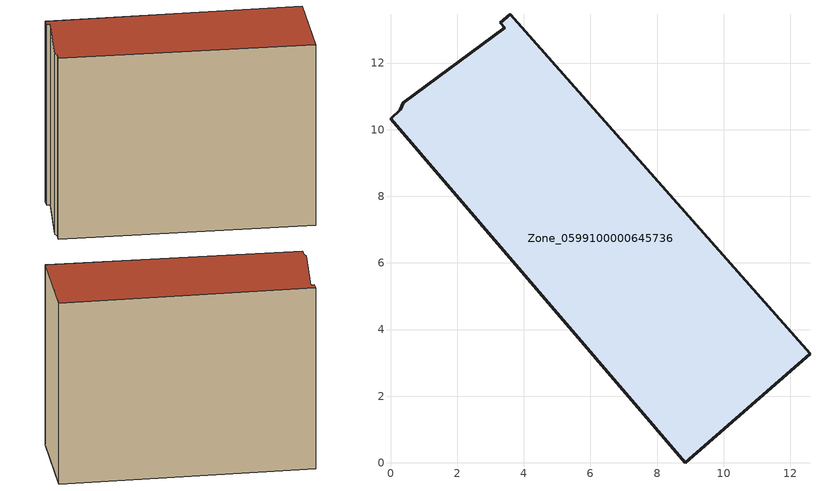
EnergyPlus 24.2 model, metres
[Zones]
Zone_0599100000645736
 floor ground (C_G): 0.38,10.81 3.43,13.06 3.29,13.2 3.6,13.47 12.59,3.27 8.84,0 0,10.33 0.3,10.6 z0
 wall outside (C_F): 0,10.33 8.84,0 12.59,3.27 3.6,13.47 3.29,13.2 3.43,13.06 0.38,10.81 0.3,10.6 0,10.33 z0:10.37
 roof outside (C_R): 3.43,13.06 0.38,10.81 0.3,10.6 0,10.33 8.84,0 12.59,3.27 3.6,13.47 3.29,13.2 z10.37
[BUILDING]
Pand.0599100000645736: North Axis=0; Terrain=City; Loads Convergence Tolerance Value=0.04; Temperature Convergence Tolerance Value=0.4; Solar Distribution=FullExterior; Maximum Number of Warmup Days=25; Minimum Number of Warmup Days=1
[Site:Location]
Rotterdam.The.Hague.AP_ZH_NLD Design_Conditions: Latitude=51.96; Longitude=4.45; Time Zone=1; Elevation=-4.5
[SITE:GROUNDTEMPERATURE:BUILDINGSURFACE]
18, 18, 18, 18, 18, 18, 18, 18, 18, 18, 18, 18
[MATERIAL] Thermal Absorptance=0.9; Solar Absorptance=0.7; Visible Absorptance=0.7
Name | Roughness | Thickness | Conductivity | Density | Specific Heat
G.TI.1946 | MediumSmooth | 0.15 | 1 | 540 | 1210
F.TI.1946 | Rough | 0.3 | 0.857143 | 1920 | 840
R.TI.1946 | MediumRough | 0.2 | 0.1 | 1500 | 1000
[CONSTRUCTION]
C_G: G.TI.1946
C_F: F.TI.1946
C_R: R.TI.1946
[ZONE]
Zone_0599100000645736: Type=1; Multiplier=1; Ceiling Height=Autocalculate; Volume=Autocalculate; Floor Area=autocalculate; Part of Total Floor Area=Yes
[ZONEINFILTRATION:DESIGNFLOWRATE]
Infil_Zone_0599100000645736: Zone or ZoneList or Space or SpaceList=Zone_0599100000645736; Schedule=AlwaysOn; Design Flow Rate Calculation Method=Flow/Area; Flow Rate per Floor Area=0.003; Constant Term Coefficient=1; Temperature Term Coefficient=0; Velocity Term Coefficient=0; Velocity Squared Term Coefficient=0
[HVACTEMPLATE:ZONE:IDEALLOADSAIRSYSTEM]
Zone_0599100000645736: Maximum Heating Supply Air Temperature=50; Minimum Cooling Supply Air Temperature=13; Maximum Heating Supply Air Humidity Ratio=0.0156; Minimum Cooling Supply Air Humidity Ratio=0.0077; Heating Limit=NoLimit; Cooling Limit=NoLimit; Dehumidification Control Type=ConstantSensibleHeatRatio; Cooling Sensible Heat Ratio=0.7; Dehumidification Setpoint=60; Humidification Control Type=None; Humidification Setpoint=30; Outdoor Air Method=None; Outdoor Air Flow Rate per Person=0.00944; Outdoor Air Flow Rate per Zone Floor Area=0; Outdoor Air Flow Rate per Zone=0; Demand Controlled Ventilation Type=None; Outdoor Air Economizer Type=NoEconomizer; Heat Recovery Type=None; Sensible Heat Recovery Effectiveness=0.7; Latent Heat Recovery Effectiveness=0.65
[ZONECONTROL:THERMOSTAT]
ThermostatControl_Zone_0599100000645736: Zone or ZoneList=Zone_0599100000645736; Control Type Schedule=DualSetpointControlType; Control 1=Thermostat_Zone_0599100000645736; Temperature Difference Between Cutout And Setpoint=0
[THERMOSTATSETPOINT:DUALSETPOINT]
Thermostat_Zone_0599100000645736: Heating Setpoint Temperature Schedule=HeatingSetpoint_Zone_0599100000645736; Cooling Setpoint Temperature Schedule=CoolingSetpoint_Zone_0599100000645736
[SCHEDULE:COMPACT]
HeatingSetpoint_Zone_0599100000645736: Through: 12/31, For: AllDays, Until: 24:00, 21
CoolingSetpoint_Zone_0599100000645736: Through: 12/31, For: AllDays, Until: 24:00, 24
DualSetpointControlType: Through: 12/31, For: AllDays, Until: 24:00, 4
AlwaysOn: Through: 12/31, For: AllDays, Until: 24:00, 1
